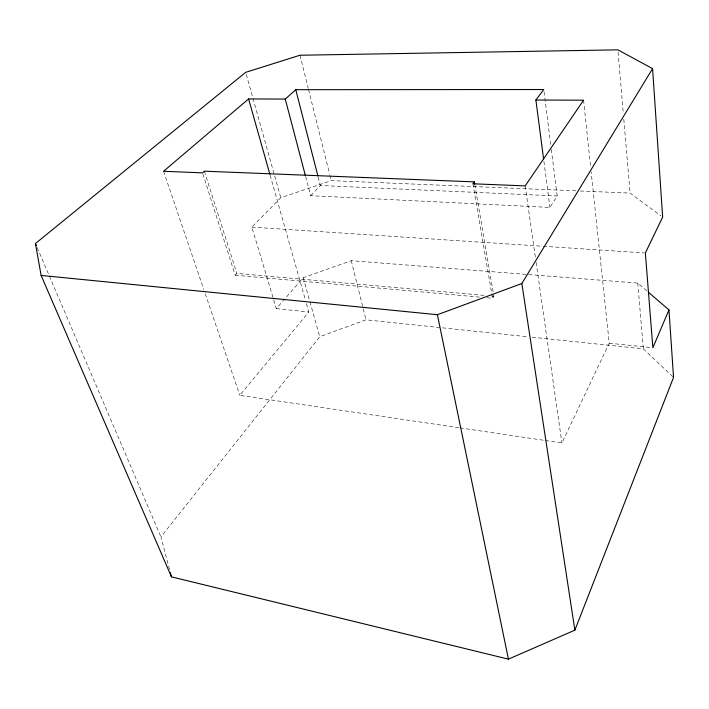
<?xml version="1.0" encoding="UTF-8"?>
<svg xmlns="http://www.w3.org/2000/svg" width="709" height="709" viewBox="0 0 709 709"><rect width="100%" height="100%" fill="white"/><g stroke="black" fill="none" stroke-linecap="round" stroke-linejoin="round"><path stroke-width="0.53" stroke-dasharray="3.54 2.66" d="M545.478 440.528L561.909 442.957L609.235 343.209L591.138 171.782M487.065 297.789L492.56 298.285L493.863 296.229L474.72 184.056M305.65 176.576L310.684 195.684L549.927 207.436L557.168 195.968L551.097 147.685M169.513 569.487L160.934 536.881L319.724 336.731L365.995 319.821L527.788 336.766M458.927 427.731L239.81 395.33L308.778 312.004L305.783 301.405M575.859 190.818L331.254 180.635L280.791 197.731L251.828 227.137L276.368 308.637L303.195 277.706L351.239 260.699L527.558 274.48M202.863 173.909L235.202 275.207L236.886 273.426L485.036 295.449M310.684 195.684L320.335 185.519L557.168 195.968M580.281 191.005L630.088 193.078L660.903 215.82M251.828 227.137L542.11 246.209M543.209 246.28L644.259 252.918M528.657 274.569L637.754 283.095L646.785 290.85M491.656 296.034L493.863 296.229M235.202 275.207L479.364 297.098M276.368 308.637L308.778 312.004M609.235 343.209L651.775 347.632M532.193 337.227L643.355 348.872L673.55 377.392M460.026 427.89L544.379 440.36M37.187 247.601L160.934 536.881M163.549 171.277L203.82 289.582M205.247 293.774L239.81 395.33M204.378 171.197L236.886 273.426M270.156 175.274L305.482 300.341M246.271 74.472L280.791 197.731M303.195 277.706L309.682 300.9M309.984 301.954L319.724 336.731M318.155 177.002L320.335 185.519M299.96 55.24L308.255 88.465M308.521 89.538L329.65 174.201M329.924 175.274L331.254 180.635M351.239 260.699L365.995 319.821M472.912 183.791L491.629 292.835M491.816 293.925L492.56 298.285M525.174 185.9L535.339 257.004M536.119 262.472L561.909 442.957M543.909 161.395L549.927 207.436M544.051 91.718L550.955 146.586M583.578 100.191L590.677 167.377M618.08 52.049L623.335 113.741M623.805 119.254L630.088 193.078M637.754 283.095L643.355 348.872"/><path stroke-width="1.06" d="M668.959 309.886L652.865 347.747L645.358 252.989L662.658 217.122L652.572 68.622L617.894 49.843L299.96 55.24L245.677 72.345L35.45 243.533L41.113 275.42L171.454 576.851L508.433 659.157L574.875 630.159L673.55 377.392L668.959 309.886L648.434 292.259M41.113 275.42L437.391 314.716L521.833 283.538L652.572 68.622M535.88 100.013L543.768 89.52L295.777 89.697L285.257 99.074L248.593 98.941L163.549 171.277L202.526 172.854L204.378 171.197L474.348 181.876L472.912 183.791L525.174 185.9L583.578 100.191L535.88 100.013L543.626 159.206M35.45 243.533L36.319 245.571M248.593 98.941L269.854 174.21M285.257 99.074L305.375 175.513M170.346 572.642L171.454 576.851M295.777 89.697L317.88 175.938M437.391 314.716L508.433 659.157M474.348 181.876L474.72 184.056M521.833 283.538L574.875 630.159"/></g></svg>
